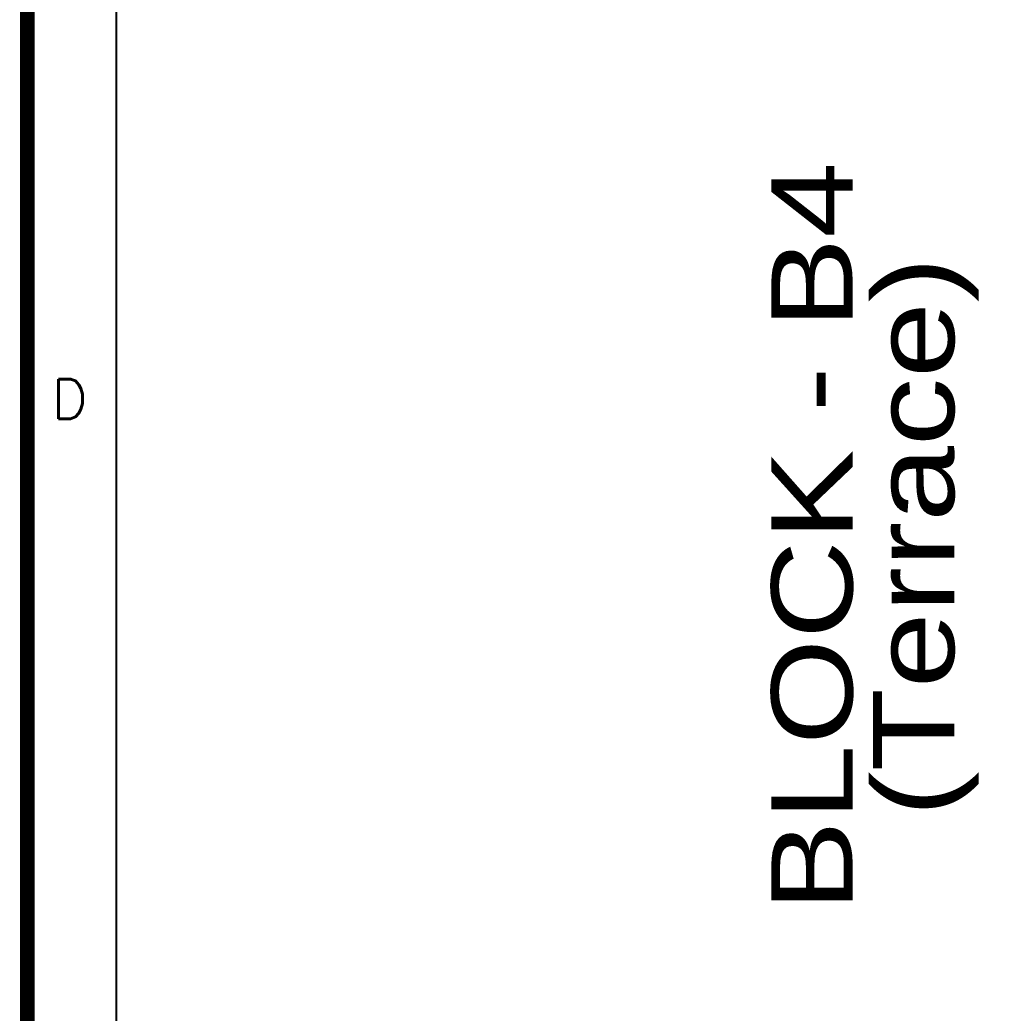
# Model space of a CAD drawing. Extents: x 7897917 to 8423973, y -6487334 to -6173396.
# Drawn here: x 8200722 to 8215153, y -6409891 to -6395221 of the extents above; entities that cross this region are included whole.
import ezdxf
from ezdxf.enums import TextEntityAlignment as Align

# ---------------------------------------------------------------- set-up
doc = ezdxf.new("R2010")
doc.units = 0
doc.header["$LTSCALE"] = 600
doc.header["$MEASUREMENT"] = 0
doc.layers.add('BLOCKS-PROP', color=2, linetype='CONTINUOUS')
doc.layers.add('TITLE', color=7, linetype='CONTINUOUS')
doc.styles.add('ARIAL', font='arial.ttf')
doc.styles.add('ROMANS', font='romans.shx')

# ---------------------------------------------------------------- blocks, each defined once
blk = doc.blocks.new('A$C66962185')
at = {"layer": 'TITLE'}
blk.add_line((2.142, -141176.034), (2.142, -140930.66), dxfattribs=at)
at = {"layer": 'TITLE', "color": 7, "const_width": 0.355}
blk.add_lwpolyline([(363, -140928.365), (363, -141178.329), (0, -141178.329), (0, -140928.365)], close=True, dxfattribs=at)
at = {"layer": 'TITLE', "color": 0, "style": 'ROMANS'}
blk.add_text('D', height=0.952, dxfattribs=at).set_placement((1.019, -141037.699), align=Align.MIDDLE)

msp = doc.modelspace()

# ---------------------------------------------------------------- block references
at = {"layer": 'TITLE', "xscale": 614.4175770664588, "yscale": 614.4175710082054, "zscale": 614.4175728063115}
msp.add_blockref('A$C66962185', (8200830.809, 80255221.224, 5.788), dxfattribs=at)

# ---------------------------------------------------------------- texts
at = {"layer": 'BLOCKS-PROP', "color": 10, "style": 'ARIAL', "width": 1.2}
for s, p in [('BLOCK - B4', (8213018.366, -6402855.795, 5.284)), ('(Terrace)', (8214519.021, -6402855.796, 5.284))]:
    msp.add_text(s, height=1200, rotation=90, dxfattribs=at).set_placement(p, align=Align.CENTER)

doc.saveas('drawing.dxf')
